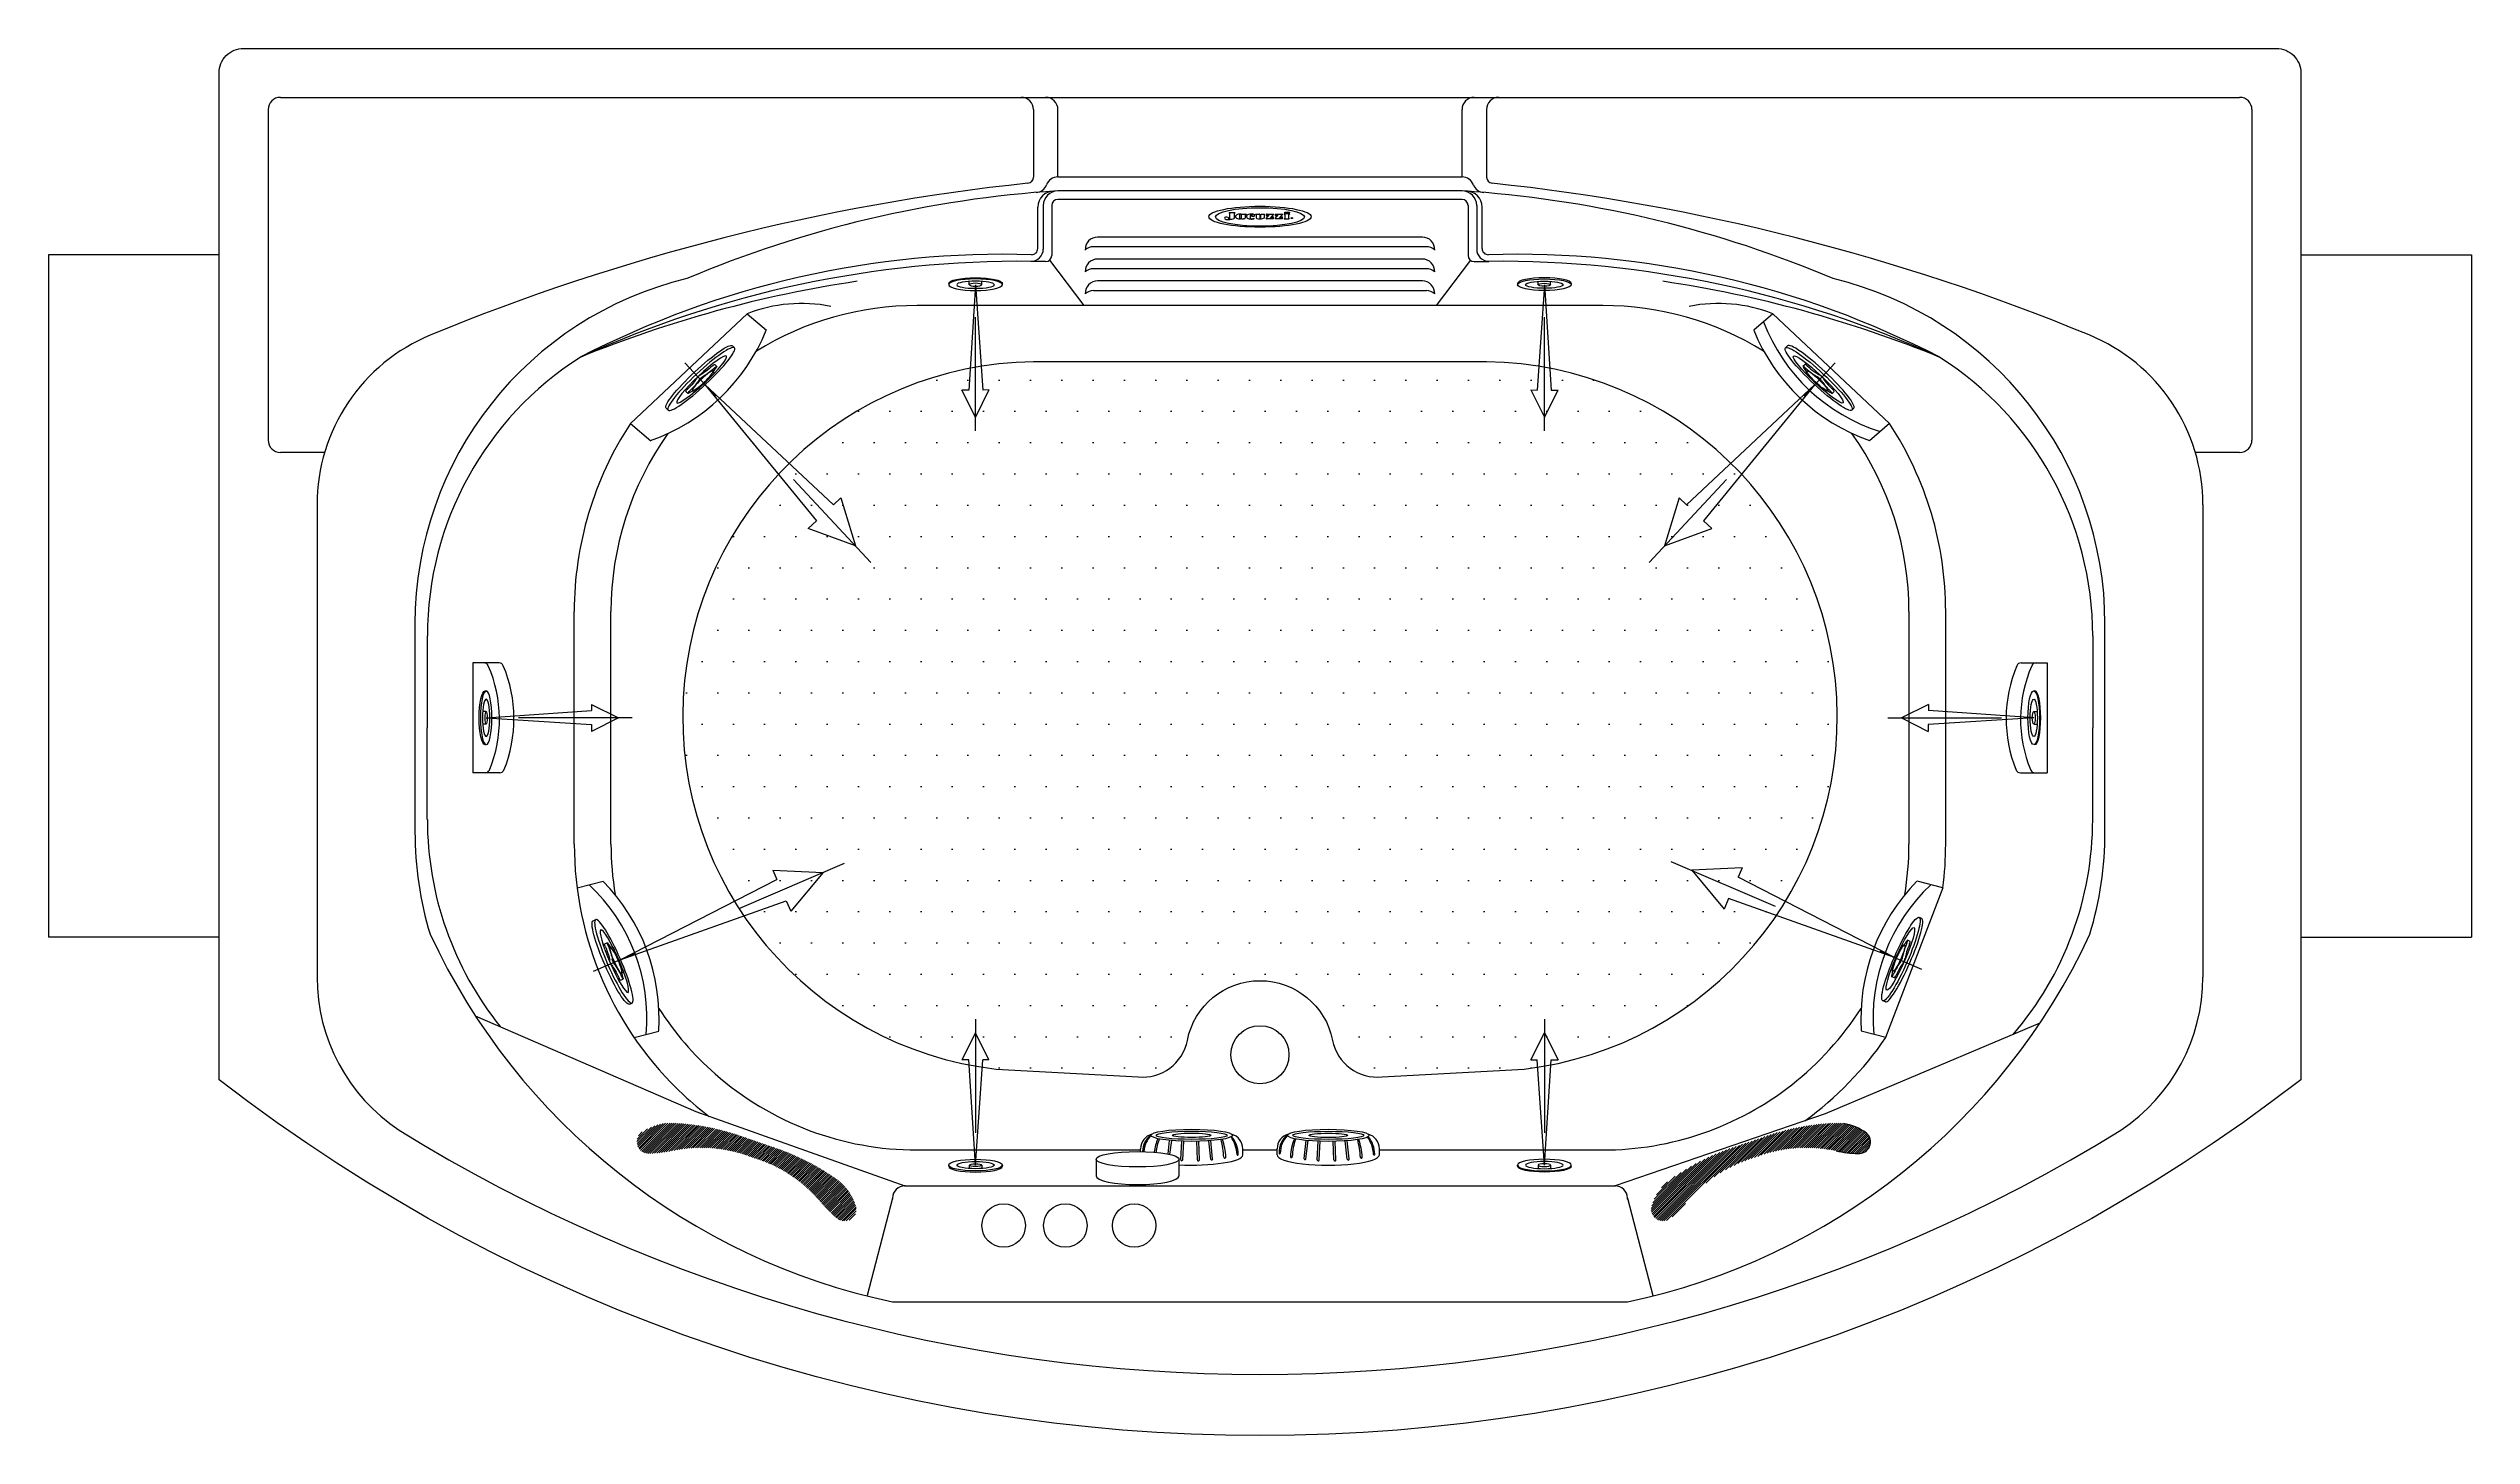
# Model space of a CAD drawing. Header units: millimetres. Extents: x -1245.8 to -1243.67, y 2257.17 to 2258.39.
import ezdxf
from ezdxf.enums import TextEntityAlignment as Align

# ---------------------------------------------------------------- set-up
doc = ezdxf.new("R2010")
doc.units = ezdxf.units.MM
doc.linetypes.add('CENTER', pattern=[2, 1.25, -0.25, 0.25, -0.25])
for name, color, linetype in [('CONTOR04', 7, 'Continuous'), ('jacuzzi', 1, 'Continuous'), ('LCENTR02', 1, 'CENTER'), ('LCOTA02', 1, 'Continuous')]:
    doc.layers.add(name, color=color, linetype=linetype)
doc.styles.add('ROMANS', font='romans', dxfattribs={"height": 4})

# ---------------------------------------------------------------- blocks, each defined once
blk = doc.blocks.new('A$C302A24D9')
at = {"layer": 'jacuzzi'}
for p, q in [((0, 1.23), (0, 1.02)), ((1.81, 1.02), (1.81, 1.61)), ((2.9, 1.02), (2.9, 1.61)), ((4.71, 1.23), (4.71, 1.02))]:
    blk.add_line(p, q, dxfattribs=at)
at = {"layer": 'jacuzzi', "extrusion": (0, 0, -1)}
for centre, major_axis, ratio, start_param, end_param in [((2.36, 1.23), (2.36, 0), 0.431953, 3.141593, 6.283185), ((2.36, 1.02), (2.36, 0), 0.431953, 3.141593, 9.424778), ((2.36, 1.02), (1.65, 0), 0.381644, 3.141593, 9.424778), ((2.36, 1.02), (0.544, 0), 0.461888, 1.570796326794896, 7.853981633974482)]:
    blk.add_ellipse(centre, major_axis=major_axis, ratio=ratio, start_param=start_param, end_param=end_param, dxfattribs=at)
blk = doc.blocks.new('BMG')
at = {"layer": 'LCENTR02'}
blk.add_line((0, -12.84), (0, 1.55), dxfattribs=at)
at = {"layer": 'LCOTA02'}
for p, q in [((0, 0), (-0.59, -9.27)), ((0, 0), (0.64, -9.26)), ((0, -11.64), (-1.2, -9.27)), ((-0.59, -9.27), (-1.2, -9.27)), ((1.18, -9.25), (0, -11.64)), ((1.18, -9.25), (0.64, -9.26))]:
    blk.add_line(p, q, dxfattribs=at)
at = {"layer": 'CONTOR04', "yscale": 0.5}
blk.add_blockref('A$C302A24D9', (-2.36, -0.51), dxfattribs=at)
blk = doc.blocks.new('PLX')
at = {"layer": 'LCENTR02'}
blk.add_line((21.97, 0), (-2.03, 0), dxfattribs=at)
at = {"layer": 'LCOTA02'}
for p, q in [((-0.28, 4.09), (-0.03, 4.09)), ((-0.14, 1.83), (0.13, 1.84)), ((0.56, 0), (15.99, 1.06)), ((15.99, 1.96), (15.99, 1.06)), ((15.99, 1.96), (19.97, 0.01)), ((19.97, 0.01), (16.01, -2)), ((-0.13, -1.66), (0.12, -1.66)), ((0.56, 0), (16.01, -0.99)), ((16.01, -0.99), (16.01, -2)), ((-0.24, -3.91), (0.01, -3.91))]:
    blk.add_line(p, q, dxfattribs=at)
at = {"layer": 'LCOTA02', "extrusion": (0, 0, -1)}
for centre, major_axis, ratio, start_param, end_param in [((-0.26, 0.09), (-0.02, 4), 0.15, 3.141593, 6.283185), ((-0.01, 0.09), (-0.02, 4), 0.15, 3.141593, 9.424778), ((0.04, 0.09), (-0.02, 3), 0.133333, 3.141593, 9.424778), ((-0.3, 0.08), (-0.001, 0.268), 0.15, 3.648269, 5.776509), ((-0.46, 1.98), (-0.01, 1.9), 0.15, 1.763314, 2.634916), ((-0.14, 1.57), (-0.001, 0.268), 0.15, -1.378279, 0), ((-0.05, 0.09), (-0.001, 0.268), 0.15, 3.648269, 5.776509), ((-0.21, 1.98), (-0.01, 1.9), 0.15, 1.763314, 2.634916), ((0.19, 0.09), (-0.01, 1.25), 0.15, 3.141593, 9.424778), ((0.11, 1.57), (-0.001, 0.268), 0.15, -1.378279, 0.74996), ((0.32, 3.16), (-0.01, 1.9), 0.15, 3.019951, 3.891553), ((0.37, 1), (-0.001, 0.268), 0.15, -0.121642, 2.006598), ((0.67, 0.09), (-0.01, 1.9), 0.15, 4.276588, 5.14819), ((-0.45, -1.81), (-0.01, 1.9), 0.15, 0.506677, 1.378279), ((-0.13, -1.4), (-0.001, 0.268), 0.15, 3.141593, 4.519872), ((-0.2, -1.81), (-0.01, 1.9), 0.15, 0.506677, 1.378279), ((0.12, -1.39), (-0.001, 0.268), 0.15, 2.391632, 4.519872), ((0.35, -2.98), (-0.01, 1.9), 0.15, -0.74996, 0.121642), ((0.38, -0.83), (-0.001, 0.268), 0.15, 1.134995, 3.263235)]:
    blk.add_ellipse(centre, major_axis=major_axis, ratio=ratio, start_param=start_param, end_param=end_param, dxfattribs=at)
blk = doc.blocks.new('A$C1BA52001')
at = {"layer": 'LCOTA02'}
for p, q in [((0, 2.27), (0, 0.79)), ((7.43, 0.79), (7.43, 2.27))]:
    blk.add_line(p, q, dxfattribs=at)
blk.add_ellipse((3.71, 2.27), major_axis=(-3.71, 0), ratio=0.186255, dxfattribs=at)
blk.add_ellipse((3.71, 0.79), major_axis=(3.71, 0), ratio=0.213184, start_param=3.141593, end_param=6.283185, dxfattribs=at)
blk = doc.blocks.new('A$C18C942D9')
at = {"layer": 'LCOTA02'}
for p, q in [((1.39, 14.07), (2.25, 14.06)), ((1.39, 14.07), (2.25, 14.06)), ((0.87, 10.09), (3.36, 9.79)), ((0.91, 10.36), (3.39, 10.07)), ((0.72, 8.27), (3.27, 8.13)), ((0.74, 8.55), (3.28, 8.42)), ((0.71, 6.26), (3.26, 6.35)), ((0.72, 5.98), (3.27, 6.07)), ((0.82, 4.43), (3.33, 4.69)), ((0.85, 4.16), (3.35, 4.41)), ((1.39, 0), (2.25, 0.01))]:
    blk.add_line(p, q, dxfattribs=at)
for centre, radius, start, end in [((1.63, 13.71), 0.086, 68.3204, 262.6804), ((1.63, 10.22), 3.41, 44.3309, 90.2321), ((1.75, 10.74), 3.06, 37.8314, 91.6456), ((2.23, 11.96), 2.1, 15.4909, 89.5), ((0.89, 10.23), 0.136, 80.818, 264.7502), ((1.15, 12.09), 0.124, 70.0987, 280.7386), ((1.13, 5.34), 6.63, 68.2863, 89.644), ((1.13, 6.05), 6.16, 66.1373, 89.444), ((0.73, 8.41), 0.139, 86.3618, 267.5776), ((0.71, 6.12), 0.139, 91.7123, 272.3078), ((0.83, 4.29), 0.137, 94.5439, 277.7632), ((1.09, 2.48), 0.134, 97.3715, 283.5655), ((-0.04, 18.07), 15.5, 274.0945, 283.2492), ((0.37, 12.75), 10.42, 274.1152, 287.7136), ((1.47, 0.72), 0.086, 97.3196, 291.6796), ((1.21, 5.45), 4.65, 273.0204, 304.8844), ((1.38, 4.67), 4.04, 271.6748, 309.1263), ((2.23, 2.11), 2.1, 270.5, 344.4472)]:
    blk.add_arc(centre, radius, start, end, dxfattribs=at)
blk.add_ellipse((1.39, 7.04), major_axis=(0, 7.03), ratio=0.198307, start_param=6.281174, end_param=9.428239, dxfattribs=at)
for major_axis, ratio in [((0, 5.6), 0.1484), ((0, 4.89), 0.114375), ((0, 2.65), 0.112344)]:
    blk.add_ellipse((4.09, 7.03), major_axis=major_axis, ratio=ratio, dxfattribs=at)
blk = doc.blocks.new('PO')
at = {"layer": 'CONTOR04', "xscale": 0.639661404713691, "yscale": 0.639661404713691, "zscale": 0.639661404713691, "rotation": 359.9917632775139}
blk.add_blockref('A$C18C942D9', (-0.89, -4.5), dxfattribs=at)

msp = doc.modelspace()

# ---------------------------------------------------------------- hatches: boundary and pattern name
at = {"layer": 'jacuzzi'}
h = msp.add_hatch(dxfattribs=at)
h.set_pattern_fill('DOTS', color=256, scale=0.44, style=0)
h.set_pattern_definition([(0, (-1235.082254, 2256.802725), (0.01375, 0.0275), [0, -0.0275])])
edge = h.paths.add_edge_path()
edge.add_line((-1244.632, 2257.4824), (-1244.5072, 2257.4892))
edge.add_arc((-1244.544, 2257.7992), 0.3121, 276.7645, 449.2907)
edge.add_line((-1244.5401, 2258.1113), (-1244.9384, 2258.1113))
edge.add_arc((-1244.9346, 2257.7992), 0.3121, 90.7007, 263.2441)
edge.add_line((-1244.9713, 2257.4892), (-1244.8465, 2257.4824))
edge.add_arc((-1244.8423, 2257.5222), 0.04, 263.9197, 348.8775)
edge.add_arc((-1244.7393, 2257.5019), 0.065, 11.1225, 168.8775, ccw=False)
edge.add_arc((-1244.6362, 2257.5222), 0.04, 191.1225, 276.0803)
h = msp.add_hatch(dxfattribs=at)
h.set_pattern_fill('ANSI31', color=256, scale=0.0104, style=0)
h.set_pattern_definition([(45, (-1252.9297467, 2259.4108742), (-0.00091923882, 0.00091923882), [])])
h.paths.add_polyline_path([(-1245.2537, 2257.4417, 0.051981), (-1245.2633, 2257.4414, 0.117767), (-1245.2836, 2257.433, 0.693838), (-1245.2764, 2257.4149, 0.040015), (-1245.257, 2257.4172, -0.150241), (-1245.1852, 2257.4114, -0.150241), (-1245.125, 2257.3718, 0.040015), (-1245.1112, 2257.358, 0.693838), (-1245.0943, 2257.3678, 0.117767), (-1245.1052, 2257.387, 0.051981), (-1245.1125, 2257.3931, 0.067757), (-1245.1636, 2257.4193), (-1245.1805, 2257.4251), (-1245.1973, 2257.4309, 0.067757)])
h.paths.add_polyline_path([(-1244.2133, 2257.4149, 0.693838), (-1244.206, 2257.433, 0.117767), (-1244.2264, 2257.4414, 0.051981), (-1244.236, 2257.4417, 0.067757), (-1244.2923, 2257.4309), (-1244.3092, 2257.4251), (-1244.3261, 2257.4193, 0.067757), (-1244.3771, 2257.3931, 0.051981), (-1244.3845, 2257.387, 0.117767), (-1244.3953, 2257.3678, 0.693838), (-1244.3785, 2257.358, 0.040015), (-1244.3646, 2257.3718, -0.150241), (-1244.3045, 2257.4114, -0.150241), (-1244.2327, 2257.4172, 0.040015)])

# ---------------------------------------------------------------- linework, layer by layer
for p, q in [((-1245.6112, 2258.3331), (-1245.6112, 2258.0424)), ((-1245.6004, 2258.3439), (-1243.8781, 2258.3439)), ((-1244.9384, 2258.3331), (-1244.9384, 2258.2737)), ((-1244.9169, 2258.2739), (-1244.9169, 2258.3331)), ((-1244.5617, 2258.2739), (-1244.5617, 2258.3331)), ((-1244.5401, 2258.3331), (-1244.5401, 2258.2737)), ((-1243.8673, 2258.3331), (-1243.8673, 2258.0424)), ((-1244.9169, 2258.2739), (-1244.5617, 2258.2739)), ((-1244.9298, 2258.2487), (-1244.9298, 2258.2105)), ((-1244.9223, 2258.2487), (-1244.9223, 2258.2049)), ((-1244.5617, 2258.2616), (-1244.9169, 2258.2616)), ((-1244.5617, 2258.2541), (-1244.9169, 2258.2541)), ((-1244.5563, 2258.2487), (-1244.5563, 2258.2049)), ((-1244.5487, 2258.2487), (-1244.5487, 2258.2105)), ((-1244.9346, 2258.2109), (-1244.9346, 2258.2473)), ((-1244.7665, 2258.2423), (-1244.7665, 2258.2424)), ((-1244.7663, 2258.2425), (-1244.7614, 2258.2425)), ((-1244.7661, 2258.2422), (-1244.7663, 2258.2422)), ((-1244.7659, 2258.237), (-1244.7659, 2258.2421)), ((-1244.762, 2258.2422), (-1244.762, 2258.2374)), ((-1244.7614, 2258.2422), (-1244.762, 2258.2422)), ((-1244.7612, 2258.2424), (-1244.7612, 2258.2423)), ((-1244.7574, 2258.2404), (-1244.7574, 2258.2378)), ((-1244.7556, 2258.2378), (-1244.7556, 2258.2404)), ((-1244.7555, 2258.2411), (-1244.7555, 2258.2411)), ((-1244.7554, 2258.2412), (-1244.7517, 2258.2412)), ((-1244.7554, 2258.2372), (-1244.7554, 2258.237)), ((-1244.7524, 2258.2408), (-1244.7524, 2258.2375)), ((-1244.7517, 2258.2409), (-1244.7522, 2258.2409)), ((-1244.7515, 2258.2411), (-1244.7515, 2258.241)), ((-1244.7477, 2258.2377), (-1244.7477, 2258.2403)), ((-1244.7443, 2258.2373), (-1244.7443, 2258.2376)), ((-1244.7433, 2258.2409), (-1244.7433, 2258.2411)), ((-1244.7432, 2258.2412), (-1244.7396, 2258.2412)), ((-1244.7432, 2258.2409), (-1244.7428, 2258.2409)), ((-1244.7427, 2258.2408), (-1244.7427, 2258.238)), ((-1244.7395, 2258.2411), (-1244.7395, 2258.2376)), ((-1244.7384, 2258.2376), (-1244.7384, 2258.2411)), ((-1244.7383, 2258.2412), (-1244.7354, 2258.2412)), ((-1244.7353, 2258.2382), (-1244.7353, 2258.2411)), ((-1244.7338, 2258.2412), (-1244.7338, 2258.2399)), ((-1244.7338, 2258.2372), (-1244.731, 2258.2409)), ((-1244.7337, 2258.2412), (-1244.7272, 2258.2412)), ((-1244.7337, 2258.2399), (-1244.7334, 2258.2399)), ((-1244.7337, 2258.2372), (-1244.7275, 2258.2372)), ((-1244.73, 2258.2375), (-1244.7271, 2258.2411)), ((-1244.7279, 2258.2387), (-1244.7275, 2258.2387)), ((-1244.7274, 2258.2372), (-1244.7274, 2258.2387)), ((-1244.7259, 2258.2412), (-1244.7259, 2258.2399)), ((-1244.7259, 2258.2372), (-1244.7231, 2258.2409)), ((-1244.7258, 2258.2412), (-1244.7193, 2258.2412)), ((-1244.7258, 2258.2399), (-1244.7254, 2258.2399)), ((-1244.7258, 2258.2372), (-1244.7196, 2258.2372)), ((-1244.722, 2258.2375), (-1244.7192, 2258.2411)), ((-1244.72, 2258.2387), (-1244.7196, 2258.2387)), ((-1244.7195, 2258.2372), (-1244.7195, 2258.2387)), ((-1244.7181, 2258.2372), (-1244.7181, 2258.2373)), ((-1244.718, 2258.2413), (-1244.718, 2258.2411)), ((-1244.718, 2258.2371), (-1244.7136, 2258.2371)), ((-1244.7144, 2258.2414), (-1244.7179, 2258.2414)), ((-1244.7179, 2258.241), (-1244.7176, 2258.241)), ((-1244.7175, 2258.241), (-1244.7175, 2258.2375)), ((-1244.714, 2258.2375), (-1244.714, 2258.2411)), ((-1244.7135, 2258.2372), (-1244.7135, 2258.2373)), ((-1244.713, 2258.2415), (-1244.7131, 2258.2415)), ((-1244.544, 2258.2109), (-1244.544, 2258.2473)), ((-1245.8043, 2258.2054), (-1245.8043, 2257.6054)), ((-1245.6543, 2258.2054), (-1245.8043, 2258.2054)), ((-1244.8928, 2258.2102), (-1244.8928, 2258.2102)), ((-1244.593, 2258.2125), (-1244.8856, 2258.2125)), ((-1244.5965, 2258.221), (-1244.8821, 2258.221)), ((-1244.5857, 2258.2102), (-1244.5857, 2258.2102)), ((-1243.8243, 2258.2054), (-1243.6743, 2258.2054)), ((-1243.6743, 2258.2054), (-1243.6743, 2257.6054)), ((-1244.9277, 2258.1995), (-1244.9405, 2258.1995)), ((-1244.9244, 2258.2006), (-1244.894, 2258.1609)), ((-1244.8928, 2258.1909), (-1244.8928, 2258.1909)), ((-1244.593, 2258.1932), (-1244.8856, 2258.1932)), ((-1244.5965, 2258.2017), (-1244.8821, 2258.2017)), ((-1244.5857, 2258.1909), (-1244.5857, 2258.1909)), ((-1244.5542, 2258.2006), (-1244.5845, 2258.1609)), ((-1244.5509, 2258.1995), (-1244.538, 2258.1995)), ((-1244.8928, 2258.1716), (-1244.8928, 2258.1716)), ((-1244.593, 2258.1738), (-1244.8856, 2258.1738)), ((-1244.5965, 2258.1824), (-1244.8821, 2258.1824)), ((-1244.5857, 2258.1716), (-1244.5857, 2258.1716)), ((-1245.2927, 2258.0571), (-1245.1901, 2258.1535)), ((-1245.1901, 2258.1535), (-1245.1732, 2258.139)), ((-1244.4379, 2258.1609), (-1245.0407, 2258.1609)), ((-1244.2884, 2258.1535), (-1244.3053, 2258.139)), ((-1244.1859, 2258.0571), (-1244.2884, 2258.1535)), ((-1245.2927, 2258.0571), (-1245.2749, 2258.0419)), ((-1244.1859, 2258.0571), (-1244.2036, 2258.0419)), ((-1245.6004, 2258.0317), (-1245.5614, 2258.0317)), ((-1243.9171, 2258.0317), (-1243.8781, 2258.0317)), ((-1245.5682, 2257.9856), (-1245.5682, 2257.5701)), ((-1243.9104, 2257.9856), (-1243.9104, 2257.5701)), ((-1245.3421, 2257.7895), (-1245.3421, 2257.8917)), ((-1245.3098, 2257.6872), (-1245.3098, 2257.8917)), ((-1244.1687, 2257.6872), (-1244.1687, 2257.8917)), ((-1244.1364, 2257.7895), (-1244.1364, 2257.8917)), ((-1245.482, 2257.698), (-1245.482, 2257.881)), ((-1245.4713, 2257.8702), (-1245.4713, 2257.7895)), ((-1245.4713, 2257.8702), (-1245.4713, 2257.7895)), ((-1244.0073, 2257.8702), (-1244.0073, 2257.7895)), ((-1244.0073, 2257.8702), (-1244.0073, 2257.7895)), ((-1243.9965, 2257.698), (-1243.9965, 2257.881)), ((-1245.4313, 2257.8465), (-1245.4313, 2257.7498)), ((-1245.4082, 2257.8465), (-1245.4313, 2257.8465)), ((-1244.0703, 2257.8465), (-1244.0472, 2257.8465)), ((-1244.0472, 2257.8465), (-1244.0472, 2257.7498)), ((-1245.4713, 2257.7087), (-1245.4713, 2257.7895)), ((-1245.3421, 2257.6872), (-1245.3421, 2257.7895)), ((-1244.1364, 2257.6872), (-1244.1364, 2257.7895)), ((-1244.0073, 2257.7087), (-1244.0073, 2257.7895)), ((-1245.4076, 2257.7498), (-1245.4313, 2257.7498)), ((-1244.0709, 2257.7498), (-1244.0472, 2257.7498)), ((-1245.3396, 2257.6486), (-1245.3168, 2257.6545)), ((-1244.1389, 2257.6486), (-1244.1617, 2257.6545)), ((-1244.1391, 2257.6486), (-1244.1893, 2257.5171)), ((-1245.6543, 2257.6054), (-1245.8043, 2257.6054)), ((-1243.8243, 2257.6054), (-1243.6743, 2257.6054)), ((-1245.2895, 2257.517), (-1245.2678, 2257.5227)), ((-1244.1891, 2257.517), (-1244.2108, 2257.5227)), ((-1245.0407, 2257.4181), (-1244.8442, 2257.4181)), ((-1244.8442, 2257.4167), (-1244.8442, 2257.4192)), ((-1244.8201, 2257.4146), (-1244.8187, 2257.4265)), ((-1244.8184, 2257.4142), (-1244.8169, 2257.4264)), ((-1244.8089, 2257.4096), (-1244.8081, 2257.4258)), ((-1244.8072, 2257.4095), (-1244.8063, 2257.4258)), ((-1244.7943, 2257.4093), (-1244.7949, 2257.4257)), ((-1244.7925, 2257.4094), (-1244.7931, 2257.4258)), ((-1244.7826, 2257.4101), (-1244.7843, 2257.4262)), ((-1244.7809, 2257.4103), (-1244.7825, 2257.4263)), ((-1244.7543, 2257.4137), (-1244.7543, 2257.4192)), ((-1244.7543, 2257.4181), (-1244.7242, 2257.4181)), ((-1244.6343, 2257.4181), (-1244.4379, 2257.4181)), ((-1245.0622, 2257.3758), (-1245.0846, 2257.2902)), ((-1245.0514, 2257.3866), (-1244.4271, 2257.3866)), ((-1244.4163, 2257.3758), (-1244.394, 2257.2902)), ((-1245.0622, 2257.2845), (-1244.4163, 2257.2845))]:
    msp.add_line(p, q, dxfattribs=at)
at = {"layer": 'jacuzzi', "color": 3}
msp.add_lwpolyline([(-1243.8243, 2258.3654), (-1243.8243, 2257.4799, -0.342075), (-1245.6543, 2257.4799), (-1245.6543, 2258.3654, -0.414214), (-1245.6327, 2258.3869), (-1243.8458, 2258.3869, -0.414214)], format="xyb", close=True, dxfattribs=at)
at = {"layer": 'jacuzzi'}
msp.add_lwpolyline([(-1244.632, 2257.4824), (-1244.5072, 2257.4892, 0.936818), (-1244.5401, 2258.1113), (-1244.9384, 2258.1113, 0.936958), (-1244.9713, 2257.4892), (-1244.8465, 2257.4824, 0.388666), (-1244.8031, 2257.5145, -0.822542), (-1244.6755, 2257.5145, 0.388666)], format="xyb", close=True, dxfattribs=at)
for points in [[(-1245.4291, 2257.5362), (-1245.2353, 2257.4518), (-1245.0514, 2257.3866)], [(-1244.0539, 2257.5295), (-1244.2426, 2257.4498), (-1244.4271, 2257.3866)]]:
    msp.add_lwpolyline(points, dxfattribs=at)
for centre, radius in [((-1244.7393, 2257.5019), 0.0255), ((-1244.9646, 2257.3516), 0.0191), ((-1244.9104, 2257.3516), 0.0191), ((-1244.8498, 2257.3516), 0.0191)]:
    msp.add_circle(centre, radius, dxfattribs=at)
for centre, radius, start, end in [((-1245.6004, 2258.3331), 0.0108, 90, 180), ((-1244.9492, 2258.3331), 0.0108, 0, 90), ((-1244.9277, 2258.3331), 0.0108, 0, 90), ((-1244.5509, 2258.3331), 0.0108, 90, 180), ((-1244.5294, 2258.3331), 0.0108, 90, 180), ((-1243.8781, 2258.3331), 0.0108, 0, 90), ((-1244.9438, 2258.2737), 0.00538, 276.1223, 0), ((-1244.9169, 2258.2631), 0.0108, 90, 158.7137), ((-1244.5617, 2258.2631), 0.0108, 21.2863, 90), ((-1244.5347, 2258.2737), 0.00538, 180, 263.8777), ((-1244.7393, 2256.3669), 1.9124, 96.1223, 112.407), ((-1244.8528, 2257.2626), 1.0011, 93.6722, 112.9525), ((-1244.9369, 2258.2709), 0.0108, 274.7721, 338.7137), ((-1244.9203, 2258.2471), 0.0143, 90.7359, 179.2773), ((-1244.9169, 2258.2487), 0.0129, 90, 180), ((-1244.9169, 2258.2487), 0.00538, 90, 180), ((-1244.5617, 2258.2487), 0.0129, 0, 90), ((-1244.6258, 2257.2626), 1.0011, 85.7137, 86.3278), ((-1244.5617, 2258.2487), 0.00538, 0, 90), ((-1244.5582, 2258.2471), 0.0143, 0.7227, 89.2641), ((-1244.5416, 2258.2709), 0.0108, 201.2863, 265.2279), ((-1244.6258, 2257.2626), 1.0011, 67.0475, 85.7102), ((-1244.7393, 2256.3669), 1.9124, 67.593, 83.8777), ((-1244.9645, 2257.3955), 0.8104, 88.2749, 117.3558), ((-1244.9406, 2258.2105), 0.0108, 269.4481, 0), ((-1244.94, 2258.2109), 0.00538, 268.2749, 0), ((-1244.9277, 2258.2049), 0.00538, 270, 0), ((-1244.8821, 2258.2102), 0.0108, 90, 183.0201), ((-1244.8856, 2258.2017), 0.0108, 90, 132.189), ((-1244.5965, 2258.2102), 0.0108, 356.9799, 90), ((-1244.593, 2258.2017), 0.0108, 47.811, 90), ((-1244.5509, 2258.2049), 0.00538, 180, 270), ((-1244.538, 2258.2105), 0.0108, 180, 270.5519), ((-1244.5386, 2258.2109), 0.00538, 180, 271.7251), ((-1244.514, 2257.3955), 0.8104, 62.6442, 91.7251), ((-1245.1699, 2257.881), 0.3122, 103.5817, 180), ((-1244.9496, 2257.2699), 0.9298, 89.4481, 114.6139), ((-1244.8821, 2258.1909), 0.0108, 90, 183.0201), ((-1244.8856, 2258.1824), 0.0108, 90, 132.189), ((-1244.5965, 2258.1909), 0.0108, 356.9799, 90), ((-1244.593, 2258.1824), 0.0108, 47.811, 90), ((-1244.5289, 2257.2699), 0.9298, 65.3861, 90.5519), ((-1244.3087, 2257.881), 0.3122, 0, 76.4183), ((-1244.939, 2257.1429), 1.0506, 98.4536, 112.2546), ((-1245.1423, 2258.0316), 0.131, 78.6738, 111.4042), ((-1244.8821, 2258.1716), 0.0108, 90, 183.0201), ((-1244.8856, 2258.1631), 0.0108, 90, 132.189), ((-1244.5965, 2258.1716), 0.0108, 356.9799, 90), ((-1244.593, 2258.1631), 0.0108, 47.811, 90), ((-1244.5395, 2257.1429), 1.0506, 67.7454, 81.5464), ((-1244.3362, 2258.0316), 0.131, 68.5958, 101.3262), ((-1245.0407, 2257.8917), 0.2691, 90, 121.6729), ((-1244.4379, 2257.8917), 0.2691, 58.3271, 90), ((-1244.1459, 2258.2041), 0.1614, 200.9181, 252.6344), ((-1245.4067, 2257.9856), 0.1615, 112.407, 180), ((-1245.3326, 2258.2041), 0.1721, 289.5812, 337.8051), ((-1244.1459, 2258.2041), 0.1721, 202.1949, 250.4188), ((-1244.0719, 2257.9856), 0.1615, 0, 67.593), ((-1245.1806, 2257.8702), 0.2906, 122.5256, 180), ((-1244.2979, 2257.8702), 0.2906, 0, 57.4744), ((-1245.0407, 2257.8917), 0.3014, 146.7268, 180), ((-1244.4379, 2257.8917), 0.3014, 0, 33.2732), ((-1245.6004, 2258.0424), 0.0108, 180, 270), ((-1245.0407, 2257.8917), 0.2691, 144.4625, 180), ((-1244.4379, 2257.8917), 0.2691, 0, 35.5375), ((-1243.8781, 2258.0424), 0.0108, 270, 0), ((-1245.4214, 2257.8425), 0.004, 23.823, 90), ((-1245.5245, 2257.7969), 0.1167, 337.4787, 23.823), ((-1245.4082, 2257.8425), 0.004, 22.7691, 90), ((-1245.5156, 2257.7974), 0.1205, 338.01, 22.7691), ((-1243.9629, 2257.7974), 0.1205, 157.2309, 201.99), ((-1244.0703, 2257.8425), 0.004, 90, 157.2309), ((-1243.954, 2257.7969), 0.1167, 156.177, 202.5213), ((-1244.0571, 2257.8425), 0.004, 90, 156.177), ((-1245.4204, 2257.7538), 0.004, 270, 337.4787), ((-1245.4076, 2257.7538), 0.004, 270, 338.01), ((-1244.0709, 2257.7538), 0.004, 201.99, 270), ((-1244.0581, 2257.7538), 0.004, 202.5213, 270), ((-1245.1699, 2257.698), 0.3122, 180, 196.7912), ((-1245.1806, 2257.7087), 0.2906, 180, 218.7971), ((-1244.2979, 2257.7087), 0.2906, 319.4084, 0), ((-1244.3087, 2257.698), 0.3122, 343.2088, 0), ((-1245.0407, 2257.6872), 0.3014, 180, 227.1534), ((-1245.0407, 2257.6872), 0.2691, 180, 189.5508), ((-1244.4379, 2257.6872), 0.2691, 350.4492, 0), ((-1244.4379, 2257.6872), 0.3014, 352.6343, 0), ((-1245.4396, 2257.5339), 0.1614, 355.0054, 46.7217), ((-1245.4396, 2257.5339), 0.1721, 356.2822, 44.506), ((-1244.039, 2257.5339), 0.1721, 135.494, 183.7178), ((-1244.039, 2257.5339), 0.1614, 133.2783, 184.9946), ((-1244.9423, 2257.8525), 0.5805, 204.9359, 258.0815), ((-1244.5362, 2257.8525), 0.5805, 281.9185, 335.0641), ((-1245.4067, 2257.5701), 0.1615, 180, 236.3986), ((-1244.0719, 2257.5701), 0.1615, 303.6014, 0), ((-1245.0407, 2257.6872), 0.2691, 212.5016, 228.7197), ((-1244.4379, 2257.6872), 0.2691, 308.1271, 327.4984), ((-1244.4379, 2257.6872), 0.3014, 306.1201, 325.6279), ((-1245.0407, 2257.6872), 0.2691, 228.7197, 270), ((-1245.0407, 2257.6872), 0.3014, 227.1534, 232.6369), ((-1244.4379, 2257.6872), 0.2691, 270, 308.1271), ((-1244.2339, 2257.3946), 0.0474, 54.0288, 80.8953), ((-1244.7393, 2258.6608), 1.4401, 238.2986, 301.7014), ((-1244.8308, 2257.4191), 0.0134, 105.4826, 179.4918), ((-1244.823, 2257.416), 0.0196, 127.8232, 178.0106), ((-1244.8197, 2257.4153), 0.0218, 134.3227, 176.3211), ((-1244.793, 2257.4121), 0.0394, 156.1291, 174.0601), ((-1244.7884, 2257.4121), 0.0424, 158.278, 174.6584), ((-1244.8699, 2257.4046), 0.0991, 4.0863, 13.241), ((-1244.8358, 2257.4072), 0.0667, 4.107, 17.7054), ((-1244.7891, 2257.4126), 0.0297, 3.0121, 34.8762), ((-1244.7678, 2257.4191), 0.0134, 0.4918, 74.4389), ((-1244.7842, 2257.4137), 0.0258, 1.6666, 39.118), ((-1244.2084, 2257.5372), 0.1224, 258.5405, 267.534), ((-1244.213, 2257.4253), 0.0104, 266.6064, 47.6514), ((-1244.808, 2257.4095), 0.000887, 176.3536, 357.5694), ((-1244.7934, 2257.4094), 0.000891, 181.7041, 2.2995), ((-1244.7817, 2257.4102), 0.000874, 184.5356, 7.755), ((-1244.7702, 2257.4118), 0.000857, 187.3632, 13.5572), ((-1244.7589, 2257.4142), 0.00055, 187.3113, 21.6713), ((-1245.0514, 2257.3758), 0.0108, 90, 180), ((-1244.4271, 2257.3758), 0.0108, 0, 90)]:
    msp.add_arc(centre, radius, start, end, dxfattribs=at)
for centre, major_axis, ratio in [((-1244.7393, 2258.2389), (-0.045, 0), 0.204388), ((-1244.7155, 2258.2425), (-0.00235, 0), 0.310902), ((-1244.7114, 2258.2377), (0.000795, 0), 0.5), ((-1244.7993, 2257.431), (-0.0358, 0), 0.1484), ((-1244.7993, 2257.431), (-0.0313, 0), 0.114375), ((-1244.7993, 2257.431), (-0.0169, 0), 0.112344)]:
    msp.add_ellipse(centre, major_axis=major_axis, ratio=ratio, dxfattribs=at)
for centre, major_axis, ratio, start_param, end_param in [((-1244.7393, 2258.2387), (0.0391, 0), 0.207612, 3.141593, 9.424778), ((-1244.7684, 2258.2376), (0.00211, 0), 0.5, 2.146411, 4.098188), ((-1244.7685, 2258.2374), (-0.00182, 0), 0.5, 0.956595, 1.399325), ((-1244.7685, 2258.2377), (0.00184, 0), 0.5, 5.748908, 8.434087), ((-1244.7677, 2258.2399), (0.00692, 0), 0.5, 4.540917, 4.98149), ((-1244.7665, 2258.2371), (-0.000455, 0), 0.5, 5.748908, 6.558514), ((-1244.7663, 2258.2371), (-0.000664, 0), 0.5, 0.275329, 1.154156), ((-1244.7664, 2258.237), (-0.000455, 0), 0.5, 1.154156, 2.045577), ((-1244.7663, 2258.2424), (0.000183, 0), 0.5, 1.570796, 3.141593), ((-1244.7663, 2258.2423), (0.000183, 0), 0.5, 3.141593, 4.712389), ((-1244.7665, 2258.2371), (-0.000605, 0), 0.5, 2.045577, 2.382879), ((-1244.7661, 2258.2421), (-0.000183, 0), 0.5, 3.141593, 4.712389), ((-1244.7665, 2258.2371), (0.000567, 0), 0.5, 5.588892, 6.128624), ((-1244.7713, 2258.2464), (0.0204, 0), 0.5, 4.98397, 5.180913), ((-1244.7622, 2258.2374), (-0.000183, 0), 0.5, 2.073855, 3.141593), ((-1244.7614, 2258.2424), (0.000183, 0), 0.5, 6.283185, 7.853982), ((-1244.7614, 2258.2423), (0.000183, 0), 0.5, 4.712389, 6.283185), ((-1244.7564, 2258.2391), (-0.00441, 0), 0.5, 5.346001, 7.181779), ((-1244.7571, 2258.2385), (-0.00305, 0), 0.5, 0.844737, 2.168232), ((-1244.7571, 2258.2398), (-0.0028, 0), 0.5, 4.187447, 5.450246), ((-1244.7565, 2258.2404), (-0.000926, 0), 0.5, 3.141593, 6.283185), ((-1244.7565, 2258.2378), (0.000926, 0), 0.5, 3.141593, 6.283185), ((-1244.7556, 2258.2411), (0.0000913, 0), 0.5, 4.039657, 6.283185), ((-1244.7554, 2258.2411), (-0.000183, 0), 0.5, 4.712389, 6.283185), ((-1244.7562, 2258.2407), (0.00749, 0), 0.5, 4.8221, 5.237492), ((-1244.7522, 2258.2408), (-0.000183, 0), 0.5, 4.712389, 6.283185), ((-1244.7517, 2258.2411), (-0.000183, 0), 0.5, 3.141593, 4.712389), ((-1244.7517, 2258.241), (-0.000183, 0), 0.5, 1.570796, 3.141593), ((-1244.7467, 2258.2391), (-0.00446, 0), 0.5, 5.360453, 7.369952), ((-1244.7469, 2258.2393), (-0.00398, 0), 0.5, 4.687948, 5.392242), ((-1244.7468, 2258.239), (-0.00427, 0), 0.5, 1.07656, 1.9084), ((-1244.7457, 2258.2403), (0.00197, 0), 0.5, 2.625626, 3.124356), ((-1244.7467, 2258.2377), (0.000927, 0), 0.5, 3.037822, 4.407635), ((-1244.7464, 2258.2405), (0.00116, 0), 0.5, 1.694924, 2.569869), ((-1244.7455, 2258.24), (0.00138, 0), 0.5, 1.924807, 5.074271), ((-1244.7465, 2258.2385), (0.00266, 0), 0.5, 4.513023, 5.135102), ((-1244.7469, 2258.2397), (-0.00316, 0), 0.5, 3.656939, 4.668788), ((-1244.7465, 2258.2406), (-0.000975, 0), 0.5, 4.027888, 4.823068), ((-1244.7462, 2258.2408), (-0.000419, 0), 0.5, 1.902924, 3.911061), ((-1244.7463, 2258.2383), (-0.00219, 0), 0.5, 2.011847, 2.528256), ((-1244.7473, 2258.2391), (-0.00467, 0), 0.5, 2.007182, 2.249886), ((-1244.7458, 2258.2401), (-0.00178, 0), 0.5, 1.996545, 3.593758), ((-1244.7444, 2258.2376), (-0.000114, 0), 0.5, 3.141593, 5.669849), ((-1244.7444, 2258.2373), (-0.000114, 0), 0.5, 2.253764, 3.141593), ((-1244.7432, 2258.2411), (-0.0000913, 0), 0.5, 4.712389, 6.283185), ((-1244.7432, 2258.2409), (-0.0000913, 0), 0.5, 0, 1.570796), ((-1244.7428, 2258.2408), (0.0000913, 0), 0.5, 6.283185, 7.853982), ((-1244.7405, 2258.238), (0.00214, 0), 0.5, 3.141593, 4.676143), ((-1244.7402, 2258.239), (0.00421, 0), 0.5, 4.608953, 5.058839), ((-1244.7396, 2258.2411), (0.0000913, 0), 0.5, 6.283185, 7.853982), ((-1244.7393, 2258.2376), (0.000183, 0), 0.5, 3.141593, 3.680247), ((-1244.739, 2258.2377), (-0.000576, 0), 0.5, 0.538655, 2.692409), ((-1244.7437, 2258.2436), (-0.0141, 0), 0.5, 1.931467, 2.183032), ((-1244.7383, 2258.2411), (0.0000913, 0), 0.5, 1.570796, 3.141593), ((-1244.7386, 2258.2376), (0.000183, 0), 0.5, -0.449183, 0), ((-1244.736, 2258.2382), (-0.00073, 0), 0.5, 2.132257, 3.141593), ((-1244.7354, 2258.2411), (-0.0000913, 0), 0.5, 3.141593, 4.712389), ((-1244.7337, 2258.2412), (-0.0000913, 0), 0.5, 4.712389, 6.283185), ((-1244.7337, 2258.2399), (-0.0000913, 0), 0.5, 0, 1.570796), ((-1244.7337, 2258.2372), (0.000114, 0), 0.5, 2.773844, 4.712389), ((-1244.7334, 2258.2399), (0.0000913, 0), 0.5, 4.712389, 6.196946), ((-1244.7307, 2258.2398), (-0.00256, 0), 0.5, 5.413267, 6.196946), ((-1244.7314, 2258.2402), (-0.0016, 0), 0.5, 4.543746, 5.393152), ((-1244.7311, 2258.2409), (-0.000114, 0), 0.5, 2.773844, 4.543746), ((-1244.7299, 2258.2374), (0.000114, 0), 0.5, 2.773844, 4.783499), ((-1244.73, 2258.2386), (-0.00243, 0), 0.5, 1.641907, 1.766654), ((-1244.7307, 2258.2386), (0.00262, 0), 0.5, 5.145711, 6.34911), ((-1244.7279, 2258.2387), (-0.000114, 0), 0.5, 4.712389, 6.34911), ((-1244.7275, 2258.2387), (0.0000913, 0), 0.5, 6.283185, 7.853982), ((-1244.7275, 2258.2372), (0.0000913, 0), 0.5, 4.712389, 6.283185), ((-1244.7272, 2258.2412), (-0.0000913, 0), 0.5, 2.773844, 4.712389), ((-1244.7258, 2258.2412), (-0.0000913, 0), 0.5, 4.712389, 6.283185), ((-1244.7258, 2258.2399), (-0.0000913, 0), 0.5, 0, 1.570796), ((-1244.7258, 2258.2372), (0.000114, 0), 0.5, 2.773844, 4.712389), ((-1244.7228, 2258.2398), (0.00256, 0), 0.5, 2.271674, 3.055353), ((-1244.7254, 2258.2399), (-0.0000913, 0), 0.5, 1.570796, 3.055353), ((-1244.7235, 2258.2402), (-0.0016, 0), 0.5, 4.543746, 5.393152), ((-1244.7232, 2258.2409), (-0.000114, 0), 0.5, 2.773844, 4.543746), ((-1244.7219, 2258.2374), (-0.000114, 0), 0.5, 5.915437, 7.925092), ((-1244.7221, 2258.2386), (-0.00243, 0), 0.5, 1.641907, 1.766654), ((-1244.7227, 2258.2386), (-0.00262, 0), 0.5, 2.004119, 3.207517), ((-1244.72, 2258.2387), (0.000114, 0), 0.5, 1.570796, 3.207517), ((-1244.7196, 2258.2387), (-0.0000913, 0), 0.5, 3.141593, 4.712389), ((-1244.7196, 2258.2372), (-0.0000913, 0), 0.5, 1.570796, 3.141593), ((-1244.7193, 2258.2412), (-0.0000913, 0), 0.5, 2.773844, 4.712389), ((-1244.718, 2258.2373), (-0.0000913, 0), 0.5, 4.575771, 6.283185), ((-1244.718, 2258.2372), (-0.0000913, 0), 0.5, 0, 1.570796), ((-1244.7179, 2258.2413), (0.0000913, 0), 0.5, 1.570796, 3.141593), ((-1244.7179, 2258.2411), (-0.0000913, 0), 0.5, 0, 1.570796), ((-1244.7179, 2258.2375), (-0.000365, 0), 0.5, 1.434178, 3.141593), ((-1244.7176, 2258.241), (-0.0000913, 0), 0.5, 3.141593, 4.712389), ((-1244.7145, 2258.2423), (-0.00179, 0), 0.5, 1.55429, 2.258936), ((-1244.7138, 2258.2411), (-0.000183, 0), 0.5, -1.200263, 0), ((-1244.7136, 2258.2375), (-0.000365, 0), 0.5, 0, 1.633823), ((-1244.7149, 2258.2425), (0.00288, 0), 0.5, -1.200263, -0.838448), ((-1244.7136, 2258.2373), (-0.0000913, 0), 0.5, 3.141593, 4.775415), ((-1244.7136, 2258.2372), (-0.0000913, 0), 0.5, 1.570796, 3.141593), ((-1244.7132, 2258.2415), (0.000183, 0), 0.5, 0.561513, 2.258936), ((-1244.713, 2258.2414), (-0.0000913, 0), 0.5, 2.303145, 3.703106), ((-1244.7993, 2257.4137), (-0.045, 0), 0.198307, 7.604023, 9.428239)]:
    msp.add_ellipse(centre, major_axis=major_axis, ratio=ratio, start_param=start_param, end_param=end_param, dxfattribs=at)
for p in [(-1245.0622, 2257.375), (-1245.0622, 2257.375), (-1245.0514, 2257.3866), (-1244.4271, 2257.3866), (-1244.4163, 2257.375), (-1244.4163, 2257.375)]:
    msp.add_point(p, dxfattribs=at)

# ---------------------------------------------------------------- block references
for name, p, xscale, yscale, zscale in [('BMG', (-1244.9893, 2258.1791), 0.01000000000004775, 0.009999999999877218, 0.01000000000000008), ('BMG', (-1244.4893, 2258.1791), -0.01000000000004775, 0.009999999999877218, 0.01000000000000008), ('A$C1BA52001', (-1244.8834, 2257.3876), 0.00983277578598063, 0.00983277578598063, 0.00983277578595326)]:
    msp.add_blockref(name, p, dxfattribs=dict(at, xscale=xscale, yscale=yscale, zscale=zscale))
at = {"layer": 'jacuzzi', "yscale": 0.009999999999877218, "zscale": 0.01000000000000008}
for name, p, xscale, rotation in [('PLX', (-1245.231, 2258.0955), 0.0100000000001802, 312.9345870997484), ('PLX', (-1244.2476, 2258.0955), -0.0100000000001802, 47.06541290025161), ('BMG', (-1245.4195, 2257.7982), 0.009999999999877218, 90), ('BMG', (-1244.0591, 2257.7982), -0.009999999999877218, 270), ('PLX', (-1245.3068, 2257.5832), 0.009999999999858868, 23.25390486855696), ('PLX', (-1244.1763, 2257.5852), -0.009999999999858868, 336.746095131443), ('BMG', (-1244.9893, 2257.4048), -0.01000000000004775, 180), ('BMG', (-1244.4893, 2257.4048), 0.01000000000004775, 180), ('PO', (-1244.6793, 2257.4137), 0.009999999999877218, 90)]:
    msp.add_blockref(name, p, dxfattribs=dict(at, xscale=xscale, rotation=rotation))

# ---------------------------------------------------------------- texts
at = {"layer": 'jacuzzi', "style": 'ROMANS', "width": 2}
msp.add_text('R', height=0.000398, dxfattribs=at).set_placement((-1244.7114, 2258.2377), align=Align.MIDDLE_CENTER)

doc.saveas('drawing.dxf')
